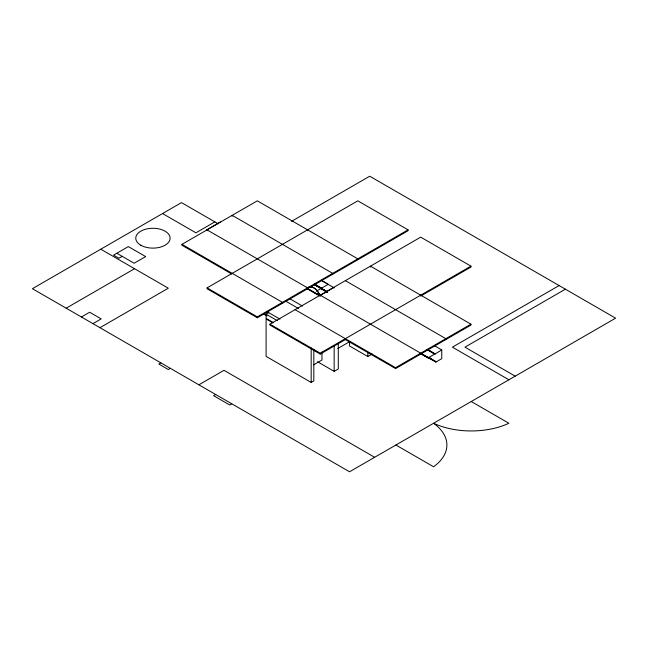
<?xml version="1.0" encoding="UTF-8"?>
<svg xmlns="http://www.w3.org/2000/svg" width="648" height="648" viewBox="0 0 648 648"><rect width="100%" height="100%" fill="white"/><g stroke="black" fill="none" stroke-linecap="round" stroke-linejoin="round"><path stroke-width="0.97" d="M122.189 256.349L118.892 258.252L113.538 255.158L128.361 246.596L145.662 256.584L134.128 263.242L116.834 253.255M214.853 221.867L195.907 232.81L162.551 213.548M66.169 308.189L134.541 268.718M220.304 221.932L206.591 229.959A7.63 4.406 -60 0 1 207.02 229.862L307.573 287.866L307.573 288.765M231.757 274.007L181.95 245.252L181.95 244.345L257.321 200.831L357.817 258.852L357.817 259.759M81.413 316.985L89.651 312.231L101.185 318.889L92.948 323.644M99.946 327.686L168.318 288.214L100.772 249.213M291.462 221.397L369.716 176.216L615.6 318.176L349.539 471.785L32.4 288.692L181.497 202.613L218.271 223.844M308.432 288.263L257.321 317.779L207.077 288.765L207.077 287.866L357.817 200.831L408.062 229.846L408.062 230.745L309.752 287.501M160.898 362.88L158.841 364.071L168.318 369.538L170.375 368.348M207.077 287.866L257.321 316.872L408.062 229.846M273.035 322.453L266.101 318.452L266.101 314.167L268.734 312.644M316.273 291.219L328.293 284.278L321.327 280.26M345.554 339.455L320.209 354.083L269.965 325.077L269.965 324.17L420.706 237.144L470.95 266.15L470.95 267.057L421.143 295.812M320.914 295.01L326.819 291.713M333.777 287.582L327.029 291.479M198.896 384.815L223.997 370.316L374.641 457.286M215.679 394.502L213.621 395.693L229.684 404.968L231.741 403.777M269.965 324.17L320.209 353.184L470.95 266.15M337.738 348.551L349.564 341.715L349.564 346L367.813 356.53L372.163 354.019M313.583 364.873L321.967 360.029L321.967 351.977M273.035 322.931L266.101 318.929L266.101 356.4L311.178 382.425L313.818 380.903L313.818 349.345M317.528 361.746L334.157 371.345L338.28 368.971L338.28 343.327M295.083 309.663L395.58 367.683L470.95 324.17L470.95 325.077L395.58 368.591L344.898 339.325M420.22 353.314L428.061 357.842L434.808 354.067L426.975 349.539M427.178 349.418L435.019 353.946L441.766 349.928L434.8 345.902M559.111 285.557L452.401 347.166L508.891 379.777M421.046 353.541L435.853 362.086L441.766 358.668L441.766 349.928M565.388 289.186L464.956 347.166L515.168 376.156M422.132 354.035L435.853 361.608L435.853 362.086M470.95 324.17L370.462 266.15L370.462 267.057M345.335 280.657L445.832 338.677L445.832 339.576M321.214 280.357L334.279 287.898M314.572 284.156L321.643 288.239L314.572 284.278M427.283 349.361L435.124 353.889L434.711 354.124M314.369 284.278L327.629 291.859M327.321 291.916L314.256 284.375L327.321 292.037M426.975 349.418L434.808 353.946M314.159 284.553L327.216 292.094M321.125 288.814L326.349 291.835M429.762 358.093L435.853 361.608M317.083 293.803L319.699 295.318M315.341 292.912L307.411 288.336A10.19 5.889 60 0 1 319.918 295.61M316.022 293.309L318.824 294.921M420.22 353.427L428.061 357.955A7.63 4.406 -60 0 1 431.657 359.421L431.714 359.559M306.601 288.206L320.169 296.039M306.472 288.287L319.189 295.626M471.234 401.525L508.891 423.265A59.916 34.595 0 0 1 433.569 423.265A59.916 34.595 0 0 1 433.569 466.754L395.912 445.014M289.591 298.623L302.503 306.083M285.541 301.045L298.534 308.545M181.95 244.345L282.447 302.365L282.447 303.272M267.017 311.656L280.009 319.156M266.101 314.167L277.368 320.679M263.574 313.948L267.017 315.932M420.706 295.164L420.706 296.063M420.706 354.083L420.706 353.184L320.209 295.164L320.209 296.063M395.58 367.683L395.58 368.591M367.813 352.52L367.813 356.53M334.157 345.708L334.157 371.345M332.691 274.258L332.691 273.359L232.195 215.339L232.195 216.238M320.209 353.184L320.209 354.083M311.178 347.911L311.178 382.425M307.573 229.846L307.573 230.745M257.321 316.872L257.321 317.779M207.077 229.846L207.077 230.745M307.573 288.328A10.19 5.889 60 0 1 320.055 295.537M140.786 245.211A17.18 9.923 0 0 0 169.533 240.764A17.18 9.923 0 0 0 148.489 228.614A17.18 9.923 0 0 0 140.786 245.211"/></g></svg>
